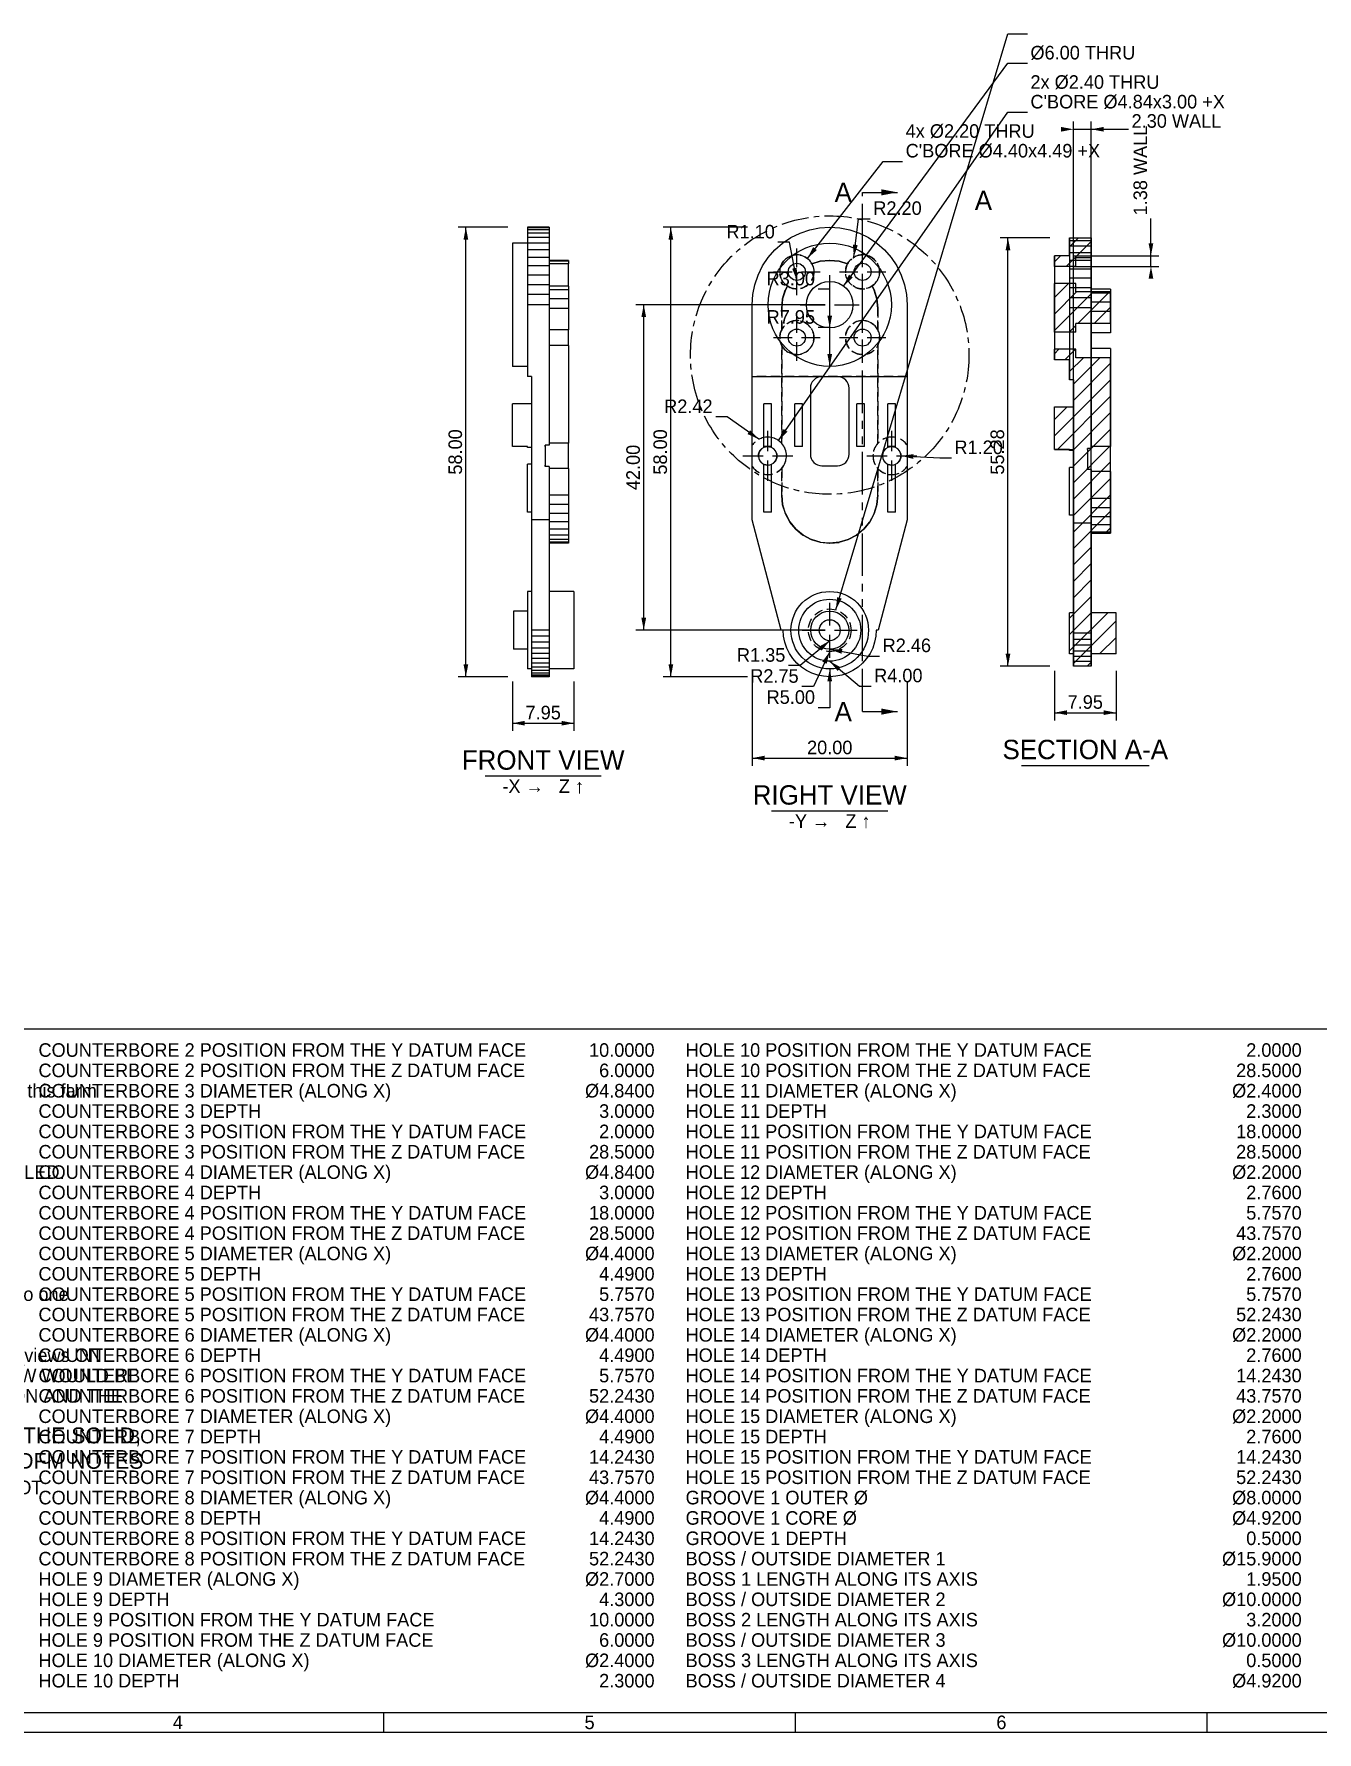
# Model space of a CAD drawing. Header units: millimetres. Extents: x 5 to 1197, y -95 to 836.
# Drawn here: x 344.8 to 676, y 5 to 443.2 of the extents above; entities that cross this region are included whole.
import ezdxf
from ezdxf.enums import TextEntityAlignment as Align

# ---------------------------------------------------------------- set-up
doc = ezdxf.new("R2010")
doc.units = ezdxf.units.MM
for name, pattern in [('CENTER', [11.2, 7, -1.4, 1.4, -1.4]), ('HIDDEN', [3.6, 2.4, -1.2]), ('PHANTOM', [21, 11, -2, 2, -2, 2, -2])]:
    doc.linetypes.add(name, pattern=pattern)
for name, color, linetype in [('CENTER', 4, 'CENTER'), ('CUT', 1, 'PHANTOM'), ('CUTTHIN', 1, 'PHANTOM'), ('DIM', 3, 'CONTINUOUS'), ('FRAME', 7, 'CONTINUOUS'), ('HATCH', 5, 'CONTINUOUS'), ('HIDDEN', 8, 'HIDDEN'), ('SECTION', 7, 'CONTINUOUS'), ('TEXT', 3, 'CONTINUOUS'), ('TITLE', 7, 'CONTINUOUS'), ('VISIBLE', 7, 'CONTINUOUS')]:
    doc.layers.add(name, color=color, linetype=linetype)

msp = doc.modelspace()

# ---------------------------------------------------------------- linework, layer by layer
at = {"layer": 'CENTER'}
for p, q in [((541.714, 383.026), (541.714, 387.826)), ((558.686, 383.026), (558.686, 387.826)), ((535.714, 381.826), (540.514, 381.826)), ((542.914, 381.826), (547.714, 381.826)), ((552.686, 381.826), (557.486, 381.826)), ((559.886, 381.826), (564.686, 381.826)), ((541.714, 375.826), (541.714, 380.626)), ((550.2, 374.54), (550.2, 380.94)), ((558.686, 375.826), (558.686, 380.626)), ((542.6, 373.34), (549, 373.34)), ((551.4, 373.34), (557.8, 373.34)), ((541.714, 366.054), (541.714, 370.854)), ((550.2, 365.74), (550.2, 372.14)), ((558.686, 366.054), (558.686, 370.854)), ((535.714, 364.854), (540.514, 364.854)), ((542.914, 364.854), (547.714, 364.854)), ((552.686, 364.854), (557.486, 364.854)), ((559.886, 364.854), (564.686, 364.854)), ((541.714, 358.854), (541.714, 363.654)), ((558.686, 358.854), (558.686, 363.654)), ((534.2, 335.54), (534.2, 340.78)), ((566.2, 335.54), (566.2, 340.78)), ((527.76, 334.34), (533, 334.34)), ((534.2, 327.9), (534.2, 333.14)), ((535.4, 334.34), (540.64, 334.34)), ((559.76, 334.34), (565, 334.34)), ((566.2, 327.9), (566.2, 333.14)), ((567.4, 334.34), (572.64, 334.34)), ((550.2, 290.54), (550.2, 296.44)), ((543.1, 289.34), (549, 289.34)), ((551.4, 289.34), (557.3, 289.34)), ((550.2, 282.24), (550.2, 288.14))]:
    msp.add_line(p, q, dxfattribs=at)
msp.add_circle((550.2, 360.34), 35.928675, dxfattribs=at)
at = {"layer": 'CUT'}
for p, q in [((558.686, 388.34), (558.686, 402.34)), ((558.686, 402.34), (567.686, 402.34)), ((558.686, 268.34), (558.686, 282.34)), ((558.686, 268.34), (567.686, 268.34))]:
    msp.add_line(p, q, dxfattribs=at)
for points in [[(567.686, 402.34), (563.486, 403.138), (563.486, 401.542)], [(567.686, 268.34), (563.486, 269.138), (563.486, 267.542)]]:
    msp.add_solid(points, dxfattribs=at)
at = {"layer": 'CUTTHIN'}
msp.add_line((558.686, 282.34), (558.686, 388.34), dxfattribs=at)
at = {"layer": 'DIM'}
for p, q in [((551.775307, 294.609574), (596.2, 443.215)), ((596.2, 443.215), (601.2, 443.215)), ((553.76395, 378.166827), (596.2, 435.64)), ((596.2, 435.64), (601.2, 435.64)), ((536.973906, 338.306238), (596.2, 422.99)), ((596.2, 422.99), (601.2, 422.99)), ((613.1, 282.185469), (613.1, 420.615796)), ((613.1, 418.615796), (617.7, 418.615796)), ((617.7, 282.185469), (617.7, 420.615796)), ((617.7, 418.615796), (627.3, 418.615796)), ((544.42291, 385.293247), (563.991578, 410.34)), ((563.991578, 410.34), (568.991578, 410.34)), ((556.419605, 385.597399), (557.647785, 395.521691)), ((557.647785, 395.521691), (560.647785, 395.521691)), ((633.1, 385.994773), (633.1, 395.594773)), ((467.1, 393.34), (454.3, 393.34)), ((456.3, 277.34), (456.3, 393.34)), ((529, 393.34), (507.2, 393.34)), ((509.2, 277.34), (509.2, 393.34)), ((607, 390.615796), (594.2, 390.615796)), ((596.2, 280.064204), (596.2, 390.615796)), ((539.832057, 389.447318), (536.832057, 389.447318)), ((541.714, 379.626), (539.832057, 389.447318)), ((613.242501, 385.994773), (635.1, 385.994773)), ((633.1, 383.234666), (633.1, 385.994773)), ((613.242501, 383.234666), (635.1, 383.234666)), ((550.2, 377.34), (547.2, 377.34)), ((550.2, 367.34), (550.2, 377.34)), ((549, 373.34), (500.2, 373.34)), ((502.2, 289.34), (502.2, 373.34)), ((550.2, 367.44), (547.2, 367.44)), ((550.2, 357.44), (550.2, 367.44)), ((523.763976, 344.379896), (520.763976, 344.379896)), ((531.937632, 338.618702), (523.763976, 344.379896)), ((568.6, 334.34), (578.585264, 333.797323)), ((578.585264, 333.797323), (581.585264, 333.797323)), ((549, 289.34), (500.2, 289.34)), ((550.2, 286.64), (542.539556, 280.212124)), ((550.2, 283.84), (545.973817, 274.776922)), ((550.2, 284.42), (560.048078, 282.683518)), ((550.2, 281.34), (557.860444, 274.912124)), ((560.048078, 282.683518), (563.048078, 282.683518)), ((467.1, 277.34), (454.3, 277.34)), ((468.3, 276.14), (468.3, 263.34)), ((484.2, 276.14), (484.2, 263.34)), ((529, 277.34), (507.2, 277.34)), ((530.2, 276.14), (530.2, 254.34)), ((542.539556, 280.212124), (539.539556, 280.212124)), ((550.2, 279.34), (550.2, 269.34)), ((570.2, 276.14), (570.2, 254.34)), ((607, 280.064204), (594.2, 280.064204)), ((608.2, 278.864204), (608.2, 266.064204)), ((624.1, 278.864204), (624.1, 266.064204)), ((545.973817, 274.776922), (542.973817, 274.776922)), ((557.860444, 274.912124), (560.860444, 274.912124)), ((550.2, 269.34), (547.2, 269.34)), ((608.2, 268.064204), (624.1, 268.064204)), ((468.3, 265.34), (484.2, 265.34)), ((530.2, 256.34), (570.2, 256.34))]:
    msp.add_line(p, q, dxfattribs=at)
for points in [[(613.1, 418.615796), (609.9, 419.223796), (609.9, 418.007796)], [(617.7, 418.615796), (620.9, 418.007796), (620.9, 419.223796)], [(456.3, 393.34), (455.692, 390.14), (456.908, 390.14)], [(509.2, 393.34), (508.592, 390.14), (509.808, 390.14)], [(596.2, 390.615796), (595.592, 387.415796), (596.808, 387.415796)], [(544.42291, 385.293247), (546.872138, 387.44056), (545.913917, 388.189204)], [(556.419605, 385.597399), (557.416019, 388.698499), (556.209226, 388.847846)], [(633.1, 385.994773), (633.708, 389.194773), (632.492, 389.194773)], [(541.714, 379.626), (541.708915, 382.883244), (540.514642, 382.6544)], [(633.1, 383.234666), (632.492, 380.034666), (633.708, 380.034666)], [(553.76395, 378.166827), (556.153841, 380.379988), (555.175604, 381.102282)], [(502.2, 373.34), (501.592, 370.14), (502.808, 370.14)], [(550.2, 367.34), (550.808, 370.54), (549.592, 370.54)], [(550.2, 357.44), (550.808, 360.64), (549.592, 360.64)], [(531.937632, 338.618702), (529.672343, 340.959242), (528.971781, 339.965326)], [(536.973906, 338.306238), (539.306132, 340.580087), (538.309655, 341.277002)], [(568.6, 334.34), (571.76229, 333.559239), (571.828279, 334.773447)], [(551.775307, 294.609574), (553.274377, 297.501364), (552.109322, 297.849651)], [(502.2, 289.34), (502.808, 292.54), (501.592, 292.54)], [(550.2, 286.64), (547.357843, 285.048835), (548.139473, 284.117325)], [(456.3, 277.34), (456.908, 280.54), (455.692, 280.54)], [(509.2, 277.34), (509.808, 280.54), (508.592, 280.54)], [(550.2, 283.84), (548.296586, 281.196767), (549.398657, 280.682863)], [(550.2, 284.42), (553.245807, 283.265563), (553.456963, 284.463089)], [(550.2, 281.34), (552.260527, 278.817325), (553.042157, 279.748835)], [(596.2, 280.064204), (596.808, 283.264204), (595.592, 283.264204)], [(550.2, 279.34), (549.592, 276.14), (550.808, 276.14)], [(608.2, 268.064204), (611.4, 267.456204), (611.4, 268.672204)], [(624.1, 268.064204), (620.9, 268.672204), (620.9, 267.456204)], [(468.3, 265.34), (471.5, 264.732), (471.5, 265.948)], [(484.2, 265.34), (481, 265.948), (481, 264.732)], [(530.2, 256.34), (533.4, 255.732), (533.4, 256.948)], [(570.2, 256.34), (567, 256.948), (567, 255.732)]]:
    msp.add_solid(points, dxfattribs=at)
at = {"layer": 'FRAME'}
for p, q in [((10, 186.5), (1179, 186.5)), ((10, 10), (1179, 10))]:
    msp.add_line(p, q, dxfattribs=at)
at = {"layer": 'HATCH'}
for p, q in [((612.1, 388.31995), (614.395846, 390.615796)), ((608.2, 384.41995), (609.774823, 385.994773)), ((611.257356, 383.234666), (617.7, 389.677309)), ((617.699997, 385.434666), (617.7, 385.434669)), ((608.2, 375.175872), (611.858794, 378.834666)), ((608.2, 366.690591), (618.144075, 376.634666)), ((608.2, 370.933231), (613.901434, 376.634666)), ((614.214716, 368.462666), (622.386716, 376.634666)), ((618.457356, 368.462666), (622.7, 372.705309)), ((622.699997, 368.462666), (622.7, 368.462669)), ((612.014716, 366.262666), (613.72, 367.96795)), ((608.2, 360.696414), (609.366252, 361.862666)), ((610.848785, 359.102558), (613.608893, 361.862666)), ((612.1, 356.111132), (615.651534, 359.662666)), ((613.1, 352.868492), (619.894174, 359.662666)), ((613.1, 348.625851), (622.7, 358.225851)), ((608.2, 339.48321), (622.7, 353.98321)), ((608.2, 343.725851), (611.468815, 346.994666)), ((608.954096, 335.994666), (622.7, 349.74057)), ((613.1, 335.897929), (622.7, 345.497929)), ((613.1, 331.655288), (622.7, 341.255288)), ((613.1, 327.412648), (622.7, 337.012648)), ((613.1, 323.170007), (622.7, 332.770007)), ((613.1, 318.927366), (622.7, 328.527366)), ((613.1, 314.684725), (622.7, 324.284725)), ((613.1, 310.442085), (622.7, 320.042085)), ((621.284899, 314.384343), (622.7, 315.799444)), ((613.1, 306.199444), (617.7, 310.799444)), ((613.1, 301.956803), (617.7, 306.556803)), ((612.1, 292.471522), (617.7, 298.071522)), ((613.1, 297.714163), (617.7, 302.314163)), ((612.1, 283.986241), (621.952775, 293.839016)), ((612.1, 288.228881), (617.710135, 293.839016)), ((613.1, 280.7436), (624.1, 291.7436)), ((619.857356, 283.258316), (624.1, 287.500959)), ((616.663245, 280.064204), (617.7, 281.100959)), ((624.099997, 283.258316), (624.1, 283.258319))]:
    msp.add_line(p, q, dxfattribs=at)
at = {"layer": 'HIDDEN'}
for p, q in [((547.764782, 384.548122), (545.599219, 383.891205)), ((545.599219, 383.891205), (547.764782, 384.548122)), ((550.18, 384.786), (547.764782, 384.548122)), ((547.764782, 384.548122), (550.18, 384.786)), ((550.22, 384.786), (550.18, 384.786)), ((550.18, 384.786), (550.22, 384.786)), ((552.635218, 384.548122), (550.22, 384.786)), ((550.22, 384.786), (552.635218, 384.548122)), ((554.800781, 383.891205), (552.635218, 384.548122)), ((552.635218, 384.548122), (554.800781, 383.891205)), ((538.742371, 377.143621), (538.037878, 374.821218)), ((538.037878, 374.821218), (538.742371, 377.143621)), ((539.284373, 378.157634), (538.742371, 377.143621)), ((538.742371, 377.143621), (539.284373, 378.157634)), ((561.657629, 377.143621), (561.115627, 378.157634)), ((561.115627, 378.157634), (561.657629, 377.143621)), ((562.362122, 374.821218), (561.657629, 377.143621)), ((561.657629, 377.143621), (562.362122, 374.821218)), ((530.2, 337.064995), (530.2, 373.34)), ((538.037878, 374.821218), (537.8, 372.406)), ((537.8, 372.406), (538.037878, 374.821218)), ((562.6, 372.406), (562.362122, 374.821218)), ((562.362122, 374.821218), (562.6, 372.406)), ((570.2, 373.34), (570.2, 337.064995)), ((537.8, 372.406), (537.8, 366.864125)), ((537.8, 366.864125), (537.8, 372.406)), ((562.6, 366.864125), (562.6, 372.406)), ((562.6, 372.406), (562.6, 366.864125)), ((537.8, 362.843875), (537.8, 337.575058)), ((537.8, 337.575058), (537.8, 362.843875)), ((562.6, 337.575058), (562.6, 362.843875)), ((562.6, 362.843875), (562.6, 337.575058)), ((548.2, 354.786), (530.2, 354.786)), ((552.2, 354.786), (548.2, 354.786)), ((570.2, 354.786), (552.2, 354.786)), ((533.2, 336.521742), (533.2, 347.786)), ((535.2, 336.521742), (535.2, 347.786)), ((565.2, 336.521742), (565.2, 347.786)), ((567.2, 336.521742), (567.2, 347.786)), ((530.2, 331.615005), (530.2, 337.064995)), ((570.2, 337.064995), (570.2, 331.615005)), ((530.2, 317.786), (530.2, 331.615005)), ((537.8, 324.166), (537.8, 331.104942)), ((537.8, 331.104942), (537.8, 324.166)), ((562.6, 331.104942), (562.6, 324.166)), ((562.6, 324.166), (562.6, 331.104942)), ((570.2, 331.615005), (570.2, 317.786)), ((538.037878, 321.750782), (537.8, 324.166)), ((537.8, 324.166), (538.037878, 321.750782)), ((538.742371, 319.428379), (538.037878, 321.750782)), ((538.037878, 321.750782), (538.742371, 319.428379)), ((562.362122, 321.750782), (561.657629, 319.428379)), ((561.657629, 319.428379), (562.362122, 321.750782)), ((562.6, 324.166), (562.362122, 321.750782)), ((562.362122, 321.750782), (562.6, 324.166)), ((539.886406, 317.288041), (538.742371, 319.428379)), ((538.742371, 319.428379), (539.886406, 317.288041)), ((541.426018, 315.412018), (539.886406, 317.288041)), ((539.886406, 317.288041), (541.426018, 315.412018)), ((560.513594, 317.288041), (558.973982, 315.412018)), ((558.973982, 315.412018), (560.513594, 317.288041)), ((561.657629, 319.428379), (560.513594, 317.288041)), ((560.513594, 317.288041), (561.657629, 319.428379)), ((543.302041, 313.872406), (541.426018, 315.412018)), ((541.426018, 315.412018), (543.302041, 313.872406)), ((545.442379, 312.728371), (543.302041, 313.872406)), ((543.302041, 313.872406), (545.442379, 312.728371)), ((547.764782, 312.023878), (545.442379, 312.728371)), ((545.442379, 312.728371), (547.764782, 312.023878)), ((550.18, 311.786), (547.764782, 312.023878)), ((547.764782, 312.023878), (550.18, 311.786)), ((550.22, 311.786), (550.18, 311.786)), ((550.18, 311.786), (550.22, 311.786)), ((552.635218, 312.023878), (550.22, 311.786)), ((550.22, 311.786), (552.635218, 312.023878)), ((554.957621, 312.728371), (552.635218, 312.023878)), ((552.635218, 312.023878), (554.957621, 312.728371)), ((557.097959, 313.872406), (554.957621, 312.728371)), ((554.957621, 312.728371), (557.097959, 313.872406)), ((558.973982, 315.412018), (557.097959, 313.872406)), ((557.097959, 313.872406), (558.973982, 315.412018))]:
    msp.add_line(p, q, dxfattribs=at)
for centre, radius in [((541.714, 381.826), 4.4), ((558.686, 381.826), 4.4), ((541.714, 364.854), 4.4), ((558.686, 364.854), 4.4), ((534.2, 334.34), 2.4), ((566.2, 334.34), 2.4), ((550.2, 289.34), 5.5), ((550.2, 289.34), 5.5)]:
    msp.add_circle(centre, radius, dxfattribs=at)
for centre, radius, start, end in [((541.714, 381.826), 4.4, 27.993077, 236.482748), ((558.686, 381.826), 4.4, 303.517252, 152.006923), ((541.714, 381.826), 4.4, 236.482748, 27.993077), ((558.686, 381.826), 4.4, 152.006923, 303.517252), ((541.714, 364.854), 4.4, 90, 152.816184), ((541.714, 364.854), 4.4, 207.183816, 90), ((558.686, 364.854), 4.4, 90, 332.816184), ((558.686, 364.854), 4.4, 27.183816, 90), ((541.714002, 364.853999), 4.400002, 152.816181, 207.183793), ((558.686001, 364.853999), 4.399999, 332.816186, 27.18383), ((534.2, 334.34), 4.84, 90, 145.735397), ((534.2, 334.34), 4.84, 90, 145.735397), ((534.2, 334.34), 4.84, 214.264603, 90), ((534.199999, 334.34), 4.840001, 41.943721, 89.999984), ((534.2, 334.34), 4.84, 318.056273, 41.943727), ((566.2, 334.34), 4.84, 90, 325.735397), ((566.2, 334.34), 4.84, 138.056273, 221.943727), ((566.2, 334.34), 4.84, 90, 138.056273), ((566.2, 334.34), 4.84, 34.264603, 90), ((566.2, 334.34), 4.84, 34.264603, 90), ((534.2, 334.34), 4.84, 214.264603, 318.056273), ((566.2, 334.34), 4.84, 221.943727, 325.735397)]:
    msp.add_arc(centre, radius, start, end, dxfattribs=at)
at = {"layer": 'SECTION'}
for p, q in [((612.1, 385.994773), (612.1, 390.615796)), ((612.1, 390.615796), (617.7, 390.615796)), ((617.7, 385.434666), (617.7, 390.615796)), ((608.2, 383.234666), (608.2, 385.994773)), ((612.1, 385.994773), (608.2, 385.994773)), ((613.72, 383.234666), (608.2, 383.234666)), ((617.7, 385.434666), (613.72, 385.434666)), ((613.72, 383.234666), (613.72, 385.434666)), ((608.2, 366.262666), (608.2, 378.834666)), ((613.72, 378.834666), (608.2, 378.834666)), ((613.72, 376.634666), (613.72, 378.834666)), ((622.7, 376.634666), (613.72, 376.634666)), ((622.7, 368.462666), (622.7, 376.634666)), ((622.7, 368.462666), (613.72, 368.462666)), ((613.72, 366.262666), (613.72, 368.462666)), ((613.72, 366.262666), (608.2, 366.262666)), ((608.2, 359.102558), (608.2, 361.862666)), ((613.72, 361.862666), (608.2, 361.862666)), ((613.72, 359.662666), (613.72, 361.862666)), ((622.7, 359.662666), (613.72, 359.662666)), ((622.7, 314.384343), (622.7, 359.662666)), ((612.1, 359.102558), (608.2, 359.102558)), ((612.1, 353.994666), (612.1, 359.102558)), ((613.1, 353.994666), (612.1, 353.994666)), ((613.1, 346.994666), (613.1, 353.994666)), ((608.2, 335.994666), (608.2, 346.994666)), ((608.2, 346.994666), (613.1, 346.994666)), ((608.2, 335.994666), (613.1, 335.994666)), ((613.1, 293.839016), (613.1, 335.994666)), ((617.7, 314.384343), (622.7, 314.384343)), ((617.7, 293.839016), (617.7, 314.384343)), ((612.1, 283.258316), (612.1, 293.839016)), ((613.1, 293.839016), (612.1, 293.839016)), ((624.1, 293.839016), (617.7, 293.839016)), ((624.1, 283.258316), (624.1, 293.839016)), ((613.1, 283.258316), (612.1, 283.258316)), ((613.1, 280.064204), (613.1, 283.258316)), ((624.1, 283.258316), (617.7, 283.258316)), ((617.7, 280.064204), (617.7, 283.258316)), ((617.7, 280.064204), (613.1, 280.064204))]:
    msp.add_line(p, q, dxfattribs=at)
at = {"layer": 'TEXT'}
for p, q in [((599.65, 254.464204), (632.65, 254.464204)), ((461.25, 251.74), (491.25, 251.74)), ((535.2, 242.74), (565.2, 242.74))]:
    msp.add_line(p, q, dxfattribs=at)
at = {"layer": 'TITLE'}
for p, q in [((435.090909, 5), (435.090909, 10)), ((541.363636, 5), (541.363636, 10)), ((647.636364, 5), (647.636364, 10)), ((5, 5), (1184, 5))]:
    msp.add_line(p, q, dxfattribs=at)
at = {"layer": 'VISIBLE'}
for p, q in [((472.2, 393.34), (472.2, 393.168897)), ((477.8, 393.34), (472.2, 393.34)), ((472.2, 393.168897), (472.2, 392.658517)), ((477.8, 393.168897), (472.2, 393.168897)), ((472.2, 392.658517), (472.2, 391.817591)), ((477.8, 392.658517), (472.2, 392.658517)), ((472.2, 391.817591), (472.2, 390.660508)), ((477.8, 391.817591), (472.2, 391.817591)), ((472.2, 390.660508), (472.2, 389.207067)), ((477.8, 390.660508), (472.2, 390.660508)), ((477.8, 393.34), (477.8, 393.168897)), ((477.8, 393.168897), (477.8, 392.658517)), ((477.8, 392.658517), (477.8, 391.817591)), ((477.8, 391.817591), (477.8, 390.660508)), ((477.8, 390.660508), (477.8, 389.207067)), ((538.024771, 389.207067), (540.2, 390.660508)), ((540.2, 390.660508), (542.546331, 391.817591)), ((542.546331, 391.817591), (545.023619, 392.658517)), ((545.023619, 392.658517), (547.589476, 393.168897)), ((547.589476, 393.168897), (550.2, 393.34)), ((550.2, 393.34), (552.810524, 393.168897)), ((552.810524, 393.168897), (555.376381, 392.658517)), ((555.376381, 392.658517), (557.853669, 391.817591)), ((557.853669, 391.817591), (560.2, 390.660508)), ((560.2, 390.660508), (562.375229, 389.207067)), ((612.1, 390.615796), (612.1, 389.869174)), ((617.7, 390.615796), (617.7, 389.869174)), ((472.2, 389.24), (468.3, 389.24)), ((468.3, 389.24), (468.3, 357.44)), ((472.2, 389.207067), (472.2, 387.482136)), ((477.8, 389.207067), (472.2, 389.207067)), ((472.2, 387.482136), (472.2, 385.515229)), ((477.8, 387.482136), (472.2, 387.482136)), ((477.8, 389.207067), (477.8, 387.482136)), ((477.8, 387.482136), (477.8, 385.515229)), ((534.332933, 385.515229), (536.057864, 387.482136)), ((536.057864, 387.482136), (538.024771, 389.207067)), ((562.375229, 389.207067), (564.342136, 387.482136)), ((564.342136, 387.482136), (566.067067, 385.515229)), ((608.2, 385.994773), (608.2, 359.102558)), ((612.1, 389.869174), (612.1, 388.415733)), ((617.7, 389.869174), (612.1, 389.869174)), ((612.1, 388.415733), (612.1, 386.690801)), ((617.7, 388.415733), (612.1, 388.415733)), ((612.1, 386.690801), (612.1, 384.723894)), ((617.7, 386.690801), (612.1, 386.690801)), ((617.7, 389.869174), (617.7, 388.415733)), ((617.7, 388.415733), (617.7, 386.690801)), ((617.7, 386.690801), (617.7, 384.723894)), ((472.2, 385.515229), (472.2, 383.34)), ((477.8, 385.515229), (472.2, 385.515229)), ((472.2, 383.34), (472.2, 380.993669)), ((477.8, 383.34), (472.2, 383.34)), ((477.8, 385.515229), (477.8, 383.34)), ((482.8, 384.786), (477.8, 384.786)), ((482.8, 384.548122), (477.8, 384.548122)), ((482.8, 383.891205), (477.8, 383.891205)), ((477.8, 383.34), (477.8, 380.993669)), ((482.8, 384.786), (482.8, 384.548122)), ((482.8, 384.548122), (482.8, 383.891205)), ((482.8, 378.157634), (482.8, 383.891205)), ((531.722409, 380.993669), (532.879492, 383.34)), ((532.879492, 383.34), (534.332933, 385.515229)), ((566.067067, 385.515229), (567.520508, 383.34)), ((567.520508, 383.34), (568.677591, 380.993669)), ((612.1, 384.723894), (612.1, 382.548666)), ((617.7, 384.723894), (612.1, 384.723894)), ((612.1, 382.548666), (612.1, 380.202334)), ((617.7, 382.548666), (612.1, 382.548666)), ((617.7, 384.723894), (617.7, 382.548666)), ((617.7, 382.548666), (617.7, 380.202334)), ((472.2, 380.993669), (472.2, 378.516381)), ((477.8, 380.993669), (472.2, 380.993669)), ((472.2, 378.516381), (472.2, 375.950524)), ((477.8, 378.516381), (472.2, 378.516381)), ((477.8, 380.993669), (477.8, 378.516381)), ((477.8, 378.516381), (477.8, 375.950524)), ((482.8, 378.157634), (477.8, 378.157634)), ((482.8, 377.143621), (477.8, 377.143621)), ((482.8, 378.157634), (482.8, 377.143621)), ((482.8, 377.143621), (482.8, 374.821218)), ((530.371103, 375.950524), (530.881483, 378.516381)), ((530.881483, 378.516381), (531.722409, 380.993669)), ((568.677591, 380.993669), (569.518517, 378.516381)), ((569.518517, 378.516381), (570.028897, 375.950524)), ((612.1, 380.202334), (612.1, 377.725047)), ((617.7, 380.202334), (612.1, 380.202334)), ((612.1, 377.725047), (612.1, 375.15919)), ((617.7, 377.725047), (612.1, 377.725047)), ((617.7, 380.202334), (617.7, 377.725047)), ((617.7, 377.725047), (617.7, 375.15919)), ((622.7, 377.3663), (617.7, 377.3663)), ((622.7, 377.3663), (622.7, 376.352287)), ((472.2, 375.950524), (472.2, 373.34)), ((477.8, 375.950524), (472.2, 375.950524)), ((472.2, 373.34), (472.2, 354.786)), ((477.8, 373.34), (472.2, 373.34)), ((477.8, 375.950524), (477.8, 373.34)), ((482.8, 374.821218), (477.8, 374.821218)), ((477.8, 373.34), (477.8, 337.064995)), ((482.8, 374.821218), (482.8, 372.406)), ((530.2, 373.34), (530.371103, 375.950524)), ((530.2, 354.786), (530.2, 373.34)), ((570.028897, 375.950524), (570.2, 373.34)), ((570.2, 373.34), (570.2, 354.786)), ((612.1, 375.15919), (612.1, 372.548666)), ((617.7, 375.15919), (612.1, 375.15919)), ((612.1, 372.548666), (612.1, 353.994666)), ((617.7, 372.548666), (612.1, 372.548666)), ((622.7, 376.352287), (617.7, 376.352287)), ((617.7, 375.15919), (617.7, 372.548666)), ((622.7, 374.029884), (617.7, 374.029884)), ((617.7, 372.548666), (617.7, 336.273661)), ((622.7, 376.352287), (622.7, 374.029884)), ((622.7, 374.029884), (622.7, 371.614666)), ((482.8, 372.406), (477.8, 372.406)), ((482.8, 372.406), (482.8, 366.864125)), ((622.7, 371.614666), (617.7, 371.614666)), ((622.7, 371.614666), (622.7, 366.072791)), ((482.8, 366.864125), (477.8, 366.864125)), ((482.8, 362.843875), (482.8, 366.864125)), ((622.7, 366.072791), (617.7, 366.072791)), ((482.8, 362.843875), (477.8, 362.843875)), ((482.8, 362.843875), (482.8, 337.575058)), ((622.7, 362.05254), (617.7, 362.05254)), ((622.7, 362.05254), (622.7, 336.783724)), ((472.2, 357.44), (468.3, 357.44)), ((473.2, 354.786), (472.2, 354.786)), ((473.2, 354.786), (473.2, 317.786)), ((473.2, 354.786), (473.2, 354.728356)), ((530.2, 354.786), (570.2, 354.786)), ((530.2, 317.786), (530.2, 354.786)), ((545.257644, 352.371271), (545.2, 351.786)), ((545.2, 351.786), (545.2, 334.786)), ((545.428361, 352.93405), (545.257644, 352.371271)), ((545.705591, 353.452711), (545.428361, 352.93405)), ((546.07868, 353.90732), (545.705591, 353.452711)), ((546.533289, 354.280409), (546.07868, 353.90732)), ((547.05195, 354.557639), (546.533289, 354.280409)), ((547.614729, 354.728356), (547.05195, 354.557639)), ((548.2, 354.786), (547.614729, 354.728356)), ((552.785271, 354.728356), (552.2, 354.786)), ((553.34805, 354.557639), (552.785271, 354.728356)), ((553.866711, 354.280409), (553.34805, 354.557639)), ((554.32132, 353.90732), (553.866711, 354.280409)), ((554.694409, 353.452711), (554.32132, 353.90732)), ((554.971639, 352.93405), (554.694409, 353.452711)), ((555.142356, 352.371271), (554.971639, 352.93405)), ((555.2, 351.786), (555.142356, 352.371271)), ((555.2, 334.786), (555.2, 351.786)), ((570.2, 354.786), (570.2, 317.786)), ((613.1, 353.994666), (613.1, 316.994666)), ((468.3, 336.786), (468.3, 347.786)), ((473.2, 347.786), (468.3, 347.786)), ((535.2, 347.786), (533.2, 347.786)), ((533.2, 336.786), (533.2, 347.786)), ((535.2, 336.786), (535.2, 347.786)), ((541.2, 336.786), (541.2, 347.786)), ((543.2, 347.786), (541.2, 347.786)), ((543.2, 336.786), (543.2, 347.786)), ((557.2, 336.786), (557.2, 347.786)), ((559.2, 347.786), (557.2, 347.786)), ((559.2, 336.786), (559.2, 347.786)), ((567.2, 347.786), (565.2, 347.786)), ((565.2, 336.786), (565.2, 347.786)), ((567.2, 336.786), (567.2, 347.786)), ((482.8, 337.575058), (477.8, 337.575058)), ((482.8, 331.104942), (482.8, 337.575058)), ((472.2, 336.786), (468.3, 336.786)), ((472.2, 336.521742), (472.2, 336.786)), ((473.2, 336.521742), (472.2, 336.521742)), ((476.8, 336.74), (476.8, 337.064995)), ((476.8, 337.064995), (476.8, 331.615005)), ((477.8, 337.064995), (476.8, 337.064995)), ((533.2, 336.521742), (533.2, 336.786)), ((535.2, 336.786), (533.2, 336.786)), ((535.2, 336.521742), (535.2, 336.786)), ((543.2, 336.786), (541.2, 336.786)), ((545.2, 334.786), (545.257644, 334.200729)), ((545.257644, 334.200729), (545.428361, 333.63795)), ((545.428361, 333.63795), (545.705591, 333.119289)), ((545.705591, 333.119289), (546.07868, 332.66468)), ((554.32132, 332.66468), (554.694409, 333.119289)), ((554.694409, 333.119289), (554.971639, 333.63795)), ((554.971639, 333.63795), (555.142356, 334.200729)), ((555.142356, 334.200729), (555.2, 334.786)), ((559.2, 336.786), (557.2, 336.786)), ((565.2, 336.521742), (565.2, 336.786)), ((567.2, 336.786), (565.2, 336.786)), ((567.2, 336.521742), (567.2, 336.786)), ((612.1, 335.994666), (608.2, 335.994666)), ((612.1, 335.730408), (612.1, 335.994666)), ((613.1, 335.730408), (612.1, 335.730408)), ((617.7, 336.273661), (616.7, 336.273661)), ((616.7, 336.273661), (616.7, 330.82367)), ((616.7, 335.948666), (616.7, 336.273661)), ((622.7, 336.783724), (617.7, 336.783724)), ((622.7, 330.313608), (622.7, 336.783724)), ((473.2, 332.158258), (472.2, 332.158258)), ((472.2, 319.786), (472.2, 332.158258)), ((476.8, 331.615005), (476.8, 331.94)), ((477.8, 331.615005), (476.8, 331.615005)), ((477.8, 331.615005), (477.8, 317.786)), ((482.8, 331.104942), (477.8, 331.104942)), ((482.8, 331.104942), (482.8, 324.166)), ((533.2, 319.786), (533.2, 332.158258)), ((535.2, 319.786), (535.2, 332.158258)), ((546.07868, 332.66468), (546.533289, 332.291591)), ((546.533289, 332.291591), (547.05195, 332.014361)), ((547.05195, 332.014361), (547.614729, 331.843644)), ((547.614729, 331.843644), (548.2, 331.786)), ((548.2, 331.786), (552.2, 331.786)), ((552.2, 331.786), (552.785271, 331.843644)), ((552.785271, 331.843644), (553.34805, 332.014361)), ((553.34805, 332.014361), (553.866711, 332.291591)), ((553.866711, 332.291591), (554.32132, 332.66468)), ((565.2, 319.786), (565.2, 332.158258)), ((567.2, 319.786), (567.2, 332.158258)), ((613.1, 331.366923), (612.1, 331.366923)), ((612.1, 318.994666), (612.1, 331.366923)), ((616.7, 330.82367), (616.7, 331.148666)), ((617.7, 330.82367), (616.7, 330.82367)), ((617.7, 330.82367), (617.7, 316.994666)), ((622.7, 330.313608), (617.7, 330.313608)), ((622.7, 330.313608), (622.7, 323.374666)), ((482.8, 324.166), (477.8, 324.166)), ((482.8, 321.750782), (477.8, 321.750782)), ((482.8, 324.166), (482.8, 321.750782)), ((482.8, 321.750782), (482.8, 319.428379)), ((622.7, 323.374666), (617.7, 323.374666)), ((622.7, 320.959448), (617.7, 320.959448)), ((622.7, 323.374666), (622.7, 320.959448)), ((622.7, 320.959448), (622.7, 318.637045)), ((473.2, 319.786), (472.2, 319.786)), ((473.2, 317.786), (473.2, 289.34)), ((477.8, 317.786), (473.2, 317.786)), ((482.8, 319.428379), (477.8, 319.428379)), ((477.8, 317.786), (477.8, 289.34)), ((482.8, 317.288041), (477.8, 317.288041)), ((482.8, 319.428379), (482.8, 317.288041)), ((482.8, 317.288041), (482.8, 315.412018)), ((537.7, 289.34), (530.2, 317.786)), ((535.2, 319.786), (533.2, 319.786)), ((570.2, 317.786), (562.7, 289.34)), ((567.2, 319.786), (565.2, 319.786)), ((613.1, 318.994666), (612.1, 318.994666)), ((617.7, 316.994666), (613.1, 316.994666)), ((613.1, 316.994666), (613.1, 288.548666)), ((622.7, 318.637045), (617.7, 318.637045)), ((617.7, 316.994666), (617.7, 288.548666)), ((622.7, 316.496706), (617.7, 316.496706)), ((622.7, 318.637045), (622.7, 316.496706)), ((622.7, 316.496706), (622.7, 314.620684)), ((482.8, 315.412018), (477.8, 315.412018)), ((482.8, 313.872406), (477.8, 313.872406)), ((482.8, 312.728371), (477.8, 312.728371)), ((482.8, 312.023878), (477.8, 312.023878)), ((482.8, 311.786), (477.8, 311.786)), ((482.8, 315.412018), (482.8, 313.872406)), ((482.8, 313.872406), (482.8, 312.728371)), ((482.8, 312.728371), (482.8, 312.023878)), ((482.8, 312.023878), (482.8, 311.786)), ((622.7, 314.620684), (617.7, 314.620684)), ((622.7, 314.620684), (622.7, 314.384343)), ((473.2, 299.34), (472.2, 299.34)), ((472.2, 299.34), (472.2, 279.34)), ((484.2, 299.34), (477.8, 299.34)), ((484.2, 299.34), (484.2, 279.34)), ((472.2, 294.26), (468.62, 294.26)), ((468.62, 294.26), (468.62, 284.42)), ((473.2, 289.34), (473.2, 287.773686)), ((477.8, 289.34), (473.2, 289.34)), ((477.8, 289.34), (477.8, 287.773686)), ((538.2, 289.34), (537.7, 289.34)), ((538.302662, 287.773686), (538.2, 289.34)), ((562.2, 289.34), (562.097338, 287.773686)), ((562.7, 289.34), (562.2, 289.34)), ((473.2, 287.773686), (473.2, 286.234171)), ((477.8, 287.773686), (473.2, 287.773686)), ((473.2, 286.234171), (473.2, 284.747799)), ((477.8, 286.234171), (473.2, 286.234171)), ((477.8, 287.773686), (477.8, 286.234171)), ((477.8, 286.234171), (477.8, 284.747799)), ((538.60889, 286.234171), (538.302662, 287.773686)), ((539.113446, 284.747799), (538.60889, 286.234171)), ((561.79111, 286.234171), (561.286554, 284.747799)), ((562.097338, 287.773686), (561.79111, 286.234171)), ((613.1, 288.548666), (613.1, 286.982352)), ((617.7, 288.548666), (613.1, 288.548666)), ((613.1, 286.982352), (613.1, 285.442837)), ((617.7, 286.982352), (613.1, 286.982352)), ((613.1, 285.442837), (613.1, 283.956465)), ((617.7, 285.442837), (613.1, 285.442837)), ((617.7, 288.548666), (617.7, 286.982352)), ((617.7, 286.982352), (617.7, 285.442837)), ((617.7, 285.442837), (617.7, 283.956465)), ((472.2, 284.42), (468.62, 284.42)), ((473.2, 284.747799), (473.2, 283.34)), ((477.8, 284.747799), (473.2, 284.747799)), ((473.2, 283.34), (473.2, 282.034863)), ((477.8, 283.34), (473.2, 283.34)), ((473.2, 282.034863), (473.2, 280.854719)), ((477.8, 282.034863), (473.2, 282.034863)), ((473.2, 280.854719), (473.2, 279.81976)), ((477.8, 280.854719), (473.2, 280.854719)), ((477.8, 284.747799), (477.8, 283.34)), ((477.8, 283.34), (477.8, 282.034863)), ((477.8, 282.034863), (477.8, 280.854719)), ((477.8, 280.854719), (477.8, 279.81976)), ((539.807695, 283.34), (539.113446, 284.747799)), ((540.67976, 282.034863), (539.807695, 283.34)), ((541.714719, 280.854719), (540.67976, 282.034863)), ((542.894863, 279.81976), (541.714719, 280.854719)), ((558.685281, 280.854719), (557.505137, 279.81976)), ((559.72024, 282.034863), (558.685281, 280.854719)), ((560.592305, 283.34), (559.72024, 282.034863)), ((561.286554, 284.747799), (560.592305, 283.34)), ((613.1, 283.956465), (613.1, 282.548666)), ((617.7, 283.956465), (613.1, 283.956465)), ((613.1, 282.548666), (613.1, 281.243529)), ((617.7, 282.548666), (613.1, 282.548666)), ((613.1, 281.243529), (613.1, 280.064204)), ((617.7, 281.243529), (613.1, 281.243529)), ((617.7, 283.956465), (617.7, 282.548666)), ((617.7, 282.548666), (617.7, 281.243529)), ((617.7, 281.243529), (617.7, 280.064204)), ((473.2, 279.34), (472.2, 279.34)), ((473.2, 279.81976), (473.2, 278.947695)), ((477.8, 279.81976), (473.2, 279.81976)), ((473.2, 278.947695), (473.2, 278.253446)), ((477.8, 278.947695), (473.2, 278.947695)), ((473.2, 278.253446), (473.2, 277.74889)), ((477.8, 278.253446), (473.2, 278.253446)), ((473.2, 277.74889), (473.2, 277.442662)), ((477.8, 277.74889), (473.2, 277.74889)), ((473.2, 277.442662), (473.2, 277.34)), ((477.8, 277.442662), (473.2, 277.442662)), ((477.8, 277.34), (473.2, 277.34)), ((477.8, 279.81976), (477.8, 278.947695)), ((484.2, 279.34), (477.8, 279.34)), ((477.8, 278.947695), (477.8, 278.253446)), ((477.8, 278.253446), (477.8, 277.74889)), ((477.8, 277.74889), (477.8, 277.442662)), ((477.8, 277.442662), (477.8, 277.34)), ((544.2, 278.947695), (542.894863, 279.81976)), ((545.607799, 278.253446), (544.2, 278.947695)), ((547.094171, 277.74889), (545.607799, 278.253446)), ((548.633686, 277.442662), (547.094171, 277.74889)), ((550.2, 277.34), (548.633686, 277.442662)), ((551.766314, 277.442662), (550.2, 277.34)), ((553.305829, 277.74889), (551.766314, 277.442662)), ((554.792201, 278.253446), (553.305829, 277.74889)), ((556.2, 278.947695), (554.792201, 278.253446)), ((557.505137, 279.81976), (556.2, 278.947695))]:
    msp.add_line(p, q, dxfattribs=at)
for centre, radius in [((550.2, 373.34), 15.9), ((541.714, 381.826), 2.2), ((558.686, 381.826), 2.2), ((550.2, 373.34), 6), ((541.714, 364.854), 2.2), ((558.686, 364.854), 2.2), ((550.2, 289.34), 10), ((550.2, 289.34), 8), ((550.2, 289.34), 4.92), ((550.2, 289.34), 2.7)]:
    msp.add_circle(centre, radius, dxfattribs=at)
for centre, radius, start, end in [((534.2, 334.34), 2.4, 114.624318, 245.375682), ((534.200014, 334.339984), 2.400016, 65.37616, 114.624469), ((534.2, 334.34), 2.4, 294.624318, 65.375682), ((566.2, 334.34), 2.4, 114.624318, 245.375682), ((566.200001, 334.340001), 2.399999, 65.375699, 114.624352), ((566.2, 334.34), 2.4, 294.624318, 65.375682), ((534.2, 334.34), 2.4, 245.375682, 294.624318), ((566.2, 334.34), 2.4, 245.375682, 294.624318)]:
    msp.add_arc(centre, radius, start, end, dxfattribs=at)

# ---------------------------------------------------------------- texts
at = {"layer": 'DIM'}
for s, p in [('10.0000', (505, 179.25)), ('2.0000', (672, 179.25)), ('6.0000', (505, 174)), ('28.5000', (672, 174)), ('Ø4.8400', (505, 168.75)), ('Ø2.4000', (672, 168.75)), ('3.0000', (505, 163.5)), ('2.3000', (672, 163.5)), ('2.0000', (505, 158.25)), ('18.0000', (672, 158.25)), ('28.5000', (505, 153)), ('28.5000', (672, 153)), ('Ø4.8400', (505, 147.75)), ('Ø2.2000', (672, 147.75)), ('3.0000', (505, 142.5)), ('2.7600', (672, 142.5)), ('18.0000', (505, 137.25)), ('5.7570', (672, 137.25)), ('28.5000', (505, 132)), ('43.7570', (672, 132)), ('Ø4.4000', (505, 126.75)), ('Ø2.2000', (672, 126.75)), ('4.4900', (505, 121.5)), ('2.7600', (672, 121.5)), ('5.7570', (505, 116.25)), ('5.7570', (672, 116.25)), ('43.7570', (505, 111)), ('52.2430', (672, 111)), ('Ø4.4000', (505, 105.75)), ('Ø2.2000', (672, 105.75)), ('4.4900', (505, 100.5)), ('2.7600', (672, 100.5)), ('5.7570', (505, 95.25)), ('14.2430', (672, 95.25)), ('52.2430', (505, 90)), ('43.7570', (672, 90)), ('Ø4.4000', (505, 84.75)), ('Ø2.2000', (672, 84.75)), ('4.4900', (505, 79.5)), ('2.7600', (672, 79.5)), ('14.2430', (505, 74.25)), ('14.2430', (672, 74.25)), ('43.7570', (505, 69)), ('52.2430', (672, 69)), ('Ø4.4000', (505, 63.75)), ('Ø8.0000', (672, 63.75)), ('4.4900', (505, 58.5)), ('Ø4.9200', (672, 58.5)), ('14.2430', (505, 53.25)), ('0.5000', (672, 53.25)), ('52.2430', (505, 48)), ('Ø15.9000', (672, 48)), ('Ø2.7000', (505, 42.75)), ('1.9500', (672, 42.75)), ('4.3000', (505, 37.5)), ('Ø10.0000', (672, 37.5)), ('10.0000', (505, 32.25)), ('3.2000', (672, 32.25)), ('6.0000', (505, 27)), ('Ø10.0000', (672, 27)), ('Ø2.4000', (505, 21.75)), ('0.5000', (672, 21.75)), ('2.3000', (505, 16.5)), ('Ø4.9200', (672, 16.5))]:
    msp.add_text(s, height=3.5, dxfattribs=at).set_placement(p, align=Align.RIGHT)
at = {"layer": 'TEXT'}
for s, height, p in [('Ø6.00 THRU', 3.5, (602, 436.64)), ('2x Ø2.40 THRU', 3.5, (602, 429.065)), ("C'BORE Ø4.84x3.00 +X", 3.5, (602, 423.99)), ('2.30 WALL', 3.5, (628.1, 419.015796)), ('4x Ø2.20 THRU', 3.5, (569.791578, 416.415)), ("C'BORE Ø4.40x4.49 +X", 3.5, (569.791578, 411.34)), ('R2.20', 3.5, (561.447785, 396.521691)), ('A', 5, (587.628675, 397.768675)), ('R1.20', 3.5, (582.385264, 334.797323)), ('R2.46', 3.5, (563.848078, 283.683518)), ('R4.00', 3.5, (561.660444, 275.912124)), ('COUNTERBORE 2 POSITION FROM THE Y DATUM FACE', 3.5, (346, 179.25)), ('HOLE 10 POSITION FROM THE Y DATUM FACE', 3.5, (513, 179.25)), ('COUNTERBORE 2 POSITION FROM THE Z DATUM FACE', 3.5, (346, 174)), ('HOLE 10 POSITION FROM THE Z DATUM FACE', 3.5, (513, 174)), ('6. TOLERANCE BASIS, IN-HOUSE: CANNOT DETERMINE. Every Bambu on this farm', 3.5, (179, 168.75)), ('COUNTERBORE 3 DIAMETER (ALONG X)', 3.5, (346, 168.75)), ('HOLE 11 DIAMETER (ALONG X)', 3.5, (513, 168.75)), ('COUNTERBORE 3 DEPTH', 3.5, (346, 163.5)), ('HOLE 11 DEPTH', 3.5, (513, 163.5)), ('COUNTERBORE 3 POSITION FROM THE Y DATUM FACE', 3.5, (346, 158.25)), ('HOLE 11 POSITION FROM THE Y DATUM FACE', 3.5, (513, 158.25)), ('COUNTERBORE 3 POSITION FROM THE Z DATUM FACE', 3.5, (346, 153)), ('HOLE 11 POSITION FROM THE Z DATUM FACE', 3.5, (513, 153)), ('   dimensional-accuracy line. DIMENSIONS HERE ARE NOMINAL AS MODELLED.', 3.5, (179, 147.75)), ('COUNTERBORE 4 DIAMETER (ALONG X)', 3.5, (346, 147.75)), ('HOLE 12 DIAMETER (ALONG X)', 3.5, (513, 147.75)), ('COUNTERBORE 4 DEPTH', 3.5, (346, 142.5)), ('HOLE 12 DEPTH', 3.5, (513, 142.5)), ('COUNTERBORE 4 POSITION FROM THE Y DATUM FACE', 3.5, (346, 137.25)), ('HOLE 12 POSITION FROM THE Y DATUM FACE', 3.5, (513, 137.25)), ('COUNTERBORE 4 POSITION FROM THE Z DATUM FACE', 3.5, (346, 132)), ('HOLE 12 POSITION FROM THE Z DATUM FACE', 3.5, (513, 132)), ('COUNTERBORE 5 DIAMETER (ALONG X)', 3.5, (346, 126.75)), ('HOLE 13 DIAMETER (ALONG X)', 3.5, (513, 126.75)), ('COUNTERBORE 5 DEPTH', 3.5, (346, 121.5)), ('HOLE 13 DEPTH', 3.5, (513, 121.5)), ('8. NO ISO 286 CLASS IS DECLARED ON ANY BORE: FDM cannot be sized to one', 3.5, (179, 116.25)), ('COUNTERBORE 5 POSITION FROM THE Y DATUM FACE', 3.5, (346, 116.25)), ('HOLE 13 POSITION FROM THE Y DATUM FACE', 3.5, (513, 116.25)), ('COUNTERBORE 5 POSITION FROM THE Z DATUM FACE', 3.5, (346, 111)), ('HOLE 13 POSITION FROM THE Z DATUM FACE', 3.5, (513, 111)), ('COUNTERBORE 6 DIAMETER (ALONG X)', 3.5, (346, 105.75)), ('HOLE 14 DIAMETER (ALONG X)', 3.5, (513, 105.75)), ('9. ORTHOGRAPHIC VIEWS: 2 (RIGHT, FRONT) — cecad.autosheet.choose_views ON', 3.5, (179, 100.5)), ('COUNTERBORE 6 DEPTH', 3.5, (346, 100.5)), ('HOLE 14 DEPTH', 3.5, (513, 100.5)), ('   THE 7.950 x 20.000 x 58.000 mm BBOX, THIN/LONG 0.1371. A THIRD VIEW WOULD BE', 3.5, (179, 95.25)), ('COUNTERBORE 6 POSITION FROM THE Y DATUM FACE', 3.5, (346, 95.25)), ('HOLE 14 POSITION FROM THE Y DATUM FACE', 3.5, (513, 95.25)), ('   THIS PART EDGE-ON, WHICH A.2 ORDERS SUPPRESSED; THE SECTION AND THE', 3.5, (179, 90)), ('COUNTERBORE 6 POSITION FROM THE Z DATUM FACE', 3.5, (346, 90)), ('HOLE 14 POSITION FROM THE Z DATUM FACE', 3.5, (513, 90)), ('COUNTERBORE 7 DIAMETER (ALONG X)', 3.5, (346, 84.75)), ('HOLE 15 DIAMETER (ALONG X)', 3.5, (513, 84.75)), ('FEATURE SCHEDULE — 111 FEATURE(S) ENUMERATED OFF THE SOLID,', 4.1, (179, 79.5)), ('COUNTERBORE 7 DEPTH', 3.5, (346, 79.5)), ('HOLE 15 DEPTH', 3.5, (513, 79.5)), ('GENERAL TOLERANCE CANNOT DETERMINE — SEE PRINT / DFM NOTES', 4.1, (179, 72.9375)), ('COUNTERBORE 7 POSITION FROM THE Y DATUM FACE', 3.5, (346, 74.25)), ('HOLE 15 POSITION FROM THE Y DATUM FACE', 3.5, (513, 74.25)), ('COUNTERBORE 7 POSITION FROM THE Z DATUM FACE', 3.5, (346, 69)), ('HOLE 15 POSITION FROM THE Z DATUM FACE', 3.5, (513, 69)), ('CENSUS cecad.sheetcheck.enumerate_features v2 — 111 ROW(S), 6 CANNOT', 3.5, (179, 66.375)), ('COUNTERBORE 8 DIAMETER (ALONG X)', 3.5, (346, 63.75)), ('GROOVE 1 OUTER Ø', 3.5, (513, 63.75)), ('COUNTERBORE 8 DEPTH', 3.5, (346, 58.5)), ('GROOVE 1 CORE Ø', 3.5, (513, 58.5)), ('COUNTERBORE 8 POSITION FROM THE Y DATUM FACE', 3.5, (346, 53.25)), ('GROOVE 1 DEPTH', 3.5, (513, 53.25)), ('COUNTERBORE 8 POSITION FROM THE Z DATUM FACE', 3.5, (346, 48)), ('BOSS / OUTSIDE DIAMETER 1', 3.5, (513, 48)), ('HOLE 9 DIAMETER (ALONG X)', 3.5, (346, 42.75)), ('BOSS 1 LENGTH ALONG ITS AXIS', 3.5, (513, 42.75)), ('HOLE 9 DEPTH', 3.5, (346, 37.5)), ('BOSS / OUTSIDE DIAMETER 2', 3.5, (513, 37.5)), ('HOLE 9 POSITION FROM THE Y DATUM FACE', 3.5, (346, 32.25)), ('BOSS 2 LENGTH ALONG ITS AXIS', 3.5, (513, 32.25)), ('BOSS / OUTSIDE DIAMETER 3', 3.5, (513, 27)), ('HOLE 9 POSITION FROM THE Z DATUM FACE', 3.5, (346, 27)), ('HOLE 10 DIAMETER (ALONG X)', 3.5, (346, 21.75)), ('BOSS 3 LENGTH ALONG ITS AXIS', 3.5, (513, 21.75)), ('HOLE 10 DEPTH', 3.5, (346, 16.5)), ('BOSS / OUTSIDE DIAMETER 4', 3.5, (513, 16.5))]:
    msp.add_text(s, height=height, dxfattribs=at).set_placement(p)
msp.add_text('1.38 WALL', height=3.5, rotation=90, dxfattribs=at).set_placement((632.1, 396.394773))
for p in [(553.686, 402.34), (553.686, 268.34)]:
    msp.add_text('A', height=5, dxfattribs=at).set_placement(p, align=Align.MIDDLE_CENTER)
for s, p in [('R1.10', (536.032057, 390.447318)), ('R3.00', (546.4, 378.34)), ('R7.95', (546.4, 368.44)), ('R2.42', (519.963976, 345.379896)), ('R1.35', (538.739556, 281.212124)), ('R2.75', (542.173817, 275.776922)), ('R5.00', (546.4, 270.34))]:
    msp.add_text(s, height=3.5, dxfattribs=at).set_placement(p, align=Align.RIGHT)
for s, p in [('58.00', (455.3, 335.34)), ('58.00', (508.2, 335.34)), ('55.28', (595.2, 335.34)), ('42.00', (501.2, 331.34))]:
    msp.add_text(s, height=3.5, rotation=90, dxfattribs=at).set_placement(p, align=Align.CENTER)
for s, height, p in [('7.95', 3.5, (616.15, 269.064204)), ('7.95', 3.5, (476.25, 266.34)), ('20.00', 3.5, (550.2, 257.34)), ('SECTION A-A', 5, (616.15, 256.064204)), ('FRONT VIEW', 5, (476.25, 253.34)), ('-X →   Z ↑', 3.5, (476.25, 247.34)), ('RIGHT VIEW', 5, (550.2, 244.34)), ('-Y →   Z ↑', 3.5, (550.2, 238.34))]:
    msp.add_text(s, height=height, dxfattribs=at).set_placement(p, align=Align.CENTER)
at = {"layer": 'TITLE'}
for s, p in [('4', (381.954545, 7.5)), ('5', (488.227273, 7.5)), ('6', (594.5, 7.5))]:
    msp.add_text(s, height=3.5, dxfattribs=at).set_placement(p, align=Align.MIDDLE_CENTER)

doc.saveas('drawing.dxf')
